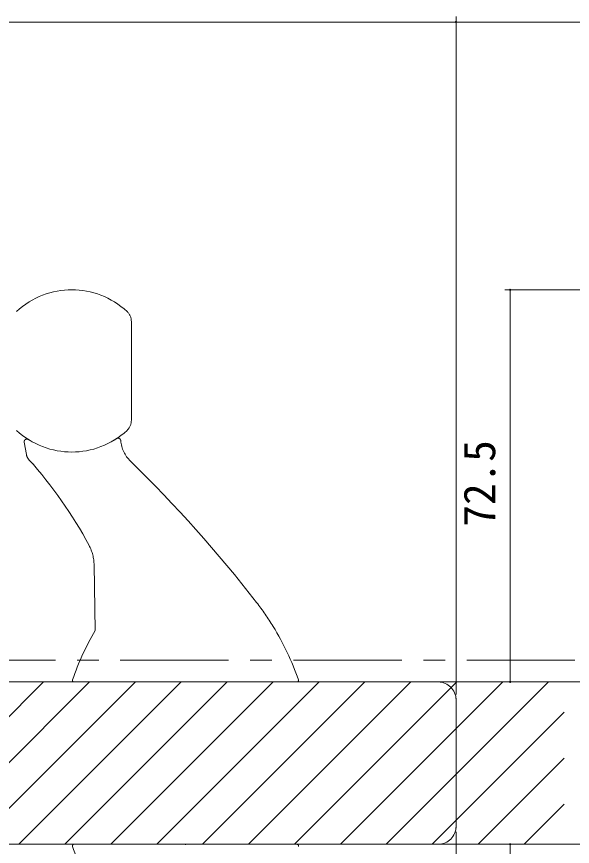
# Model space of a CAD drawing. Units: millimetres, scale not verified. Extents: x -1188 to -198, y -840 to 759.
# Drawn here: x -700.6 to -597.9, y -556.8 to -403.4 of the extents above; entities that cross this region are included whole.
import ezdxf
from ezdxf.enums import TextEntityAlignment as Align

# ---------------------------------------------------------------- set-up
doc = ezdxf.new("R2010")
doc.units = ezdxf.units.MM
doc.header["$LTSCALE"] = 4
doc.linetypes.add('CHAIN1', pattern=[8, 5, -1, 1, -1])
doc.linetypes.add('DOUBLE_CHAIN2', pattern=[12.8, 9, -1, 0.6, -0.6, 0.6, -1])
for name, color, linetype, lineweight in [('0-3_YKK_D', 6, 'Continuous', 9), ('0-5_YKK_12', 2, 'Continuous', 9), ('0-7_YKK_13', 4, 'Continuous', 9)]:
    doc.layers.add(name, color=color, linetype=linetype, lineweight=lineweight)
doc.styles.add('ＭＳ ゴシック', font='')
doc.styles.get('ＭＳ ゴシック').set_extended_font_data('MS Gothic')

msp = doc.modelspace()

# ---------------------------------------------------------------- linework, layer by layer
at = {"layer": '0-3_YKK_D'}
for p, q in [((-619.367, -528.659), (-619.367, -403.359)), ((-619.367, -528.659), (-619.367, -403.359)), ((-742.367, -404.359), (-619.367, -404.359)), ((-619.367, -404.359), (-511.867, -404.359)), ((-579.367, -453.859), (-610.367, -453.859)), ((-609.367, -453.859), (-609.367, -526.359)), ((-590.677, -526.359), (-610.367, -526.359)), ((-619.367, -554.059), (-619.367, -647.359)), ((-591.054, -556.359), (-610.367, -556.359)), ((-609.367, -556.359), (-609.367, -628.859))]:
    msp.add_line(p, q, dxfattribs=at)
for centre, start, end in [((-619.367, -404.359), 0, 180), ((-619.367, -404.359), 0, 180), ((-619.367, -404.359), 180, 0), ((-619.367, -404.359), 180, 0), ((-609.367, -453.859), 90, 270), ((-609.367, -453.859), 270, 90), ((-609.367, -526.359), 90, 270), ((-609.367, -526.359), 270, 90), ((-609.367, -556.359), 90, 270), ((-609.367, -556.359), 270, 90)]:
    msp.add_arc(centre, 0.106, start, end, dxfattribs=at)
at = {"layer": '0-5_YKK_12', "linetype": 'CHAIN1'}
msp.add_line((-405.4, -522.359), (-725.967, -522.359), dxfattribs=at)
at = {"layer": '0-5_YKK_12', "linetype": 'DOUBLE_CHAIN2'}
for p, q in [((-622.367, -526.359), (-830.617, -526.359)), ((-619.367, -553.359), (-619.367, -529.359)), ((-619.367, -553.059), (-619.367, -529.659)), ((-830.617, -556.359), (-622.667, -556.359))]:
    msp.add_line(p, q, dxfattribs=at)
at = {"layer": '0-5_YKK_12'}
for p, q in [((-648.398, -526.359), (-763.367, -526.359)), ((-763.067, -526.359), (-599.367, -526.359)), ((-725.594, -556.359), (-695.594, -526.359)), ((-717.109, -556.359), (-687.109, -526.359)), ((-708.624, -556.359), (-678.624, -526.359)), ((-700.139, -556.359), (-670.139, -526.359)), ((-691.653, -556.359), (-661.653, -526.359)), ((-683.168, -556.359), (-653.168, -526.359)), ((-674.683, -556.359), (-644.683, -526.359)), ((-666.197, -556.359), (-636.197, -526.359)), ((-657.712, -556.359), (-627.712, -526.359)), ((-649.227, -556.359), (-619.227, -526.359)), ((-640.742, -556.359), (-610.742, -526.359)), ((-632.256, -556.359), (-602.256, -526.359)), ((-623.771, -556.359), (-599.367, -531.954)), ((-615.286, -556.359), (-599.367, -540.44)), ((-606.8, -556.359), (-599.367, -548.925)), ((-763.067, -556.359), (-599.367, -556.359))]:
    msp.add_line(p, q, dxfattribs=at)
at = {"layer": '0-5_YKK_12', "linetype": 'DOUBLE_CHAIN2'}
for centre, start, end in [((-622.667, -529.659), 0, 90), ((-622.667, -553.059), 270, 0)]:
    msp.add_arc(centre, 3.3, start, end, dxfattribs=at)
at = {"layer": '0-7_YKK_13', "linetype": 'DOUBLE_CHAIN2'}
for p, q in [((-679.367, -478.024), (-679.367, -459.694)), ((-699.159, -482.036), (-698.761, -484.291)), ((-686.244, -504.733), (-686.032, -516.858)), ((-689.211, -526.359), (-649.522, -526.359)), ((-689.211, -556.359), (-649.522, -556.359))]:
    msp.add_line(p, q, dxfattribs=at)
at = {"layer": '0-7_YKK_13'}
for p, q in [((-669.367, -526.359), (-669.367, -526.325)), ((-669.367, -556.359), (-669.367, -556.445))]:
    msp.add_line(p, q, dxfattribs=at)
for points in [[(-698.207, -481.647), (-698.322, -481.575), (-698.378, -481.54), (-698.399, -481.527)], [(-698.221, -481.638), (-698.056, -481.738), (-697.847, -481.86)], [(-682.101, -481.376), (-682.24, -481.467), (-682.556, -481.664)], [(-689.948, -526.359), (-689.725, -526.359), (-689.486, -526.359), (-689.211, -526.359)], [(-649.522, -526.359), (-649.008, -526.359), (-648.844, -526.359), (-648.785, -526.359)], [(-689.948, -556.359), (-689.725, -556.359), (-689.486, -556.359), (-689.211, -556.359)], [(-649.522, -556.359), (-649.008, -556.359), (-648.844, -556.359), (-648.785, -556.359)]]:
    msp.add_lwpolyline(points, dxfattribs=at)
at = {"layer": '0-7_YKK_13', "linetype": 'DOUBLE_CHAIN2'}
for centre, radius, start, end in [((-690.367, -468.859), 15, 47.15636, 132.84363), ((-681.867, -459.694), 2.5, 0, 47.15636), ((-681.867, -478.024), 2.5, 312.84363, 0), ((-690.367, -468.859), 15, 227.15636, 312.84363), ((-698.667, -481.949), 0.5, 57.62321, 189.99998), ((-681.825, -481.793), 0.5, 5.01128, 123.43919), ((-675.35, -481.225), 6, 185.01128, 225.75008), ((-696.792, -483.943), 2, 189.99998, 221.97), ((-757.758, -538.78), 80, 28.09564, 41.97), ((-697.084, -485.118), 1, 221.49036, 249.99998), ((-853.984, -664.599), 250, 37.71654, 45.75008), ((-694.243, -504.872), 8, 1, 28.09564), ((-695.775, -542.248), 50, 31.53438, 37.71654), ((-642.958, -542.248), 50, 149.48294, 160.98991), ((-695.775, -542.248), 50, 19.01007, 31.53438), ((-689.948, -526.059), 0.3, 160.98991, 270), ((-648.785, -526.059), 0.3, 270, 19.01007), ((-689.948, -556.659), 0.3, 90, 199.01007), ((-642.958, -540.47), 50, 199.01007, 210.51704), ((-648.785, -556.659), 0.3, 340.98991, 90)]:
    msp.add_arc(centre, radius, start, end, dxfattribs=at)

# ---------------------------------------------------------------- texts
at = {"layer": '0-3_YKK_D', "color": 4, "style": 'ＭＳ ゴシック'}
msp.add_text('72.5', height=5.865, rotation=90, dxfattribs=at).set_placement((-610.367, -497.629), align=Align.BOTTOM_LEFT)

doc.saveas('drawing.dxf')
